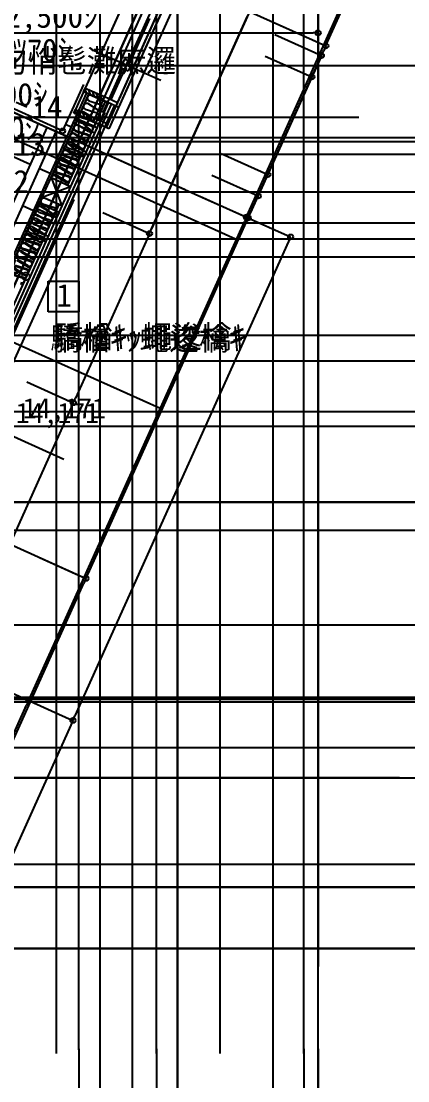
# Model space of a CAD drawing. Header units: metres. Extents: x 10908 to 27249, y 7268 to 22901.
# Drawn here: x 21270 to 23164, y 9876 to 15073 of the extents above; entities that cross this region are included whole.
import ezdxf

# ---------------------------------------------------------------- set-up
doc = ezdxf.new("R2010")
doc.units = ezdxf.units.M

msp = doc.modelspace()

# ---------------------------------------------------------------- linework, layer by layer
at = {"layer": '繝繝ｼ繧ｿ 001_1F'}
for p, q in [((22036, 7507.5), (22036, 22072.5)), ((22724.7, 7507.5), (22724.7, 22072.5)), ((18710.5, 8165), (23230.6, 18209.7)), ((22772.8, 14974.8), (23306.3, 16160.3)), ((22481.7, 15327), (21908.9, 14054.1)), ((22383.8, 14134.7), (22846.4, 15162.9)), ((21908.9, 14054.1), (22378.4, 15097.6)), ((22534.5, 15054.6), (22762.5, 14952)), ((22534.5, 15054.6), (22534.5, 15054.6)), ((22534.5, 15054.6), (22534.5, 15054.6)), ((20467.5, 14969.6), (22073, 14247.2)), ((22762.5, 14952), (22772.8, 14974.8)), ((22392.9, 14130.6), (22752.3, 14929.2)), ((22762.5, 14952), (22752.3, 14929.2)), ((22762.5, 14952), (22762.5, 14952)), ((20524.2, 14814.3), (22320.2, 14006.1)), ((15014.7, 14601.3), (22924.7, 14601.3)), ((22145.5, 14214.5), (22373.5, 14112)), ((22145.5, 14214.5), (22145.5, 14214.5)), ((22145.5, 14214.5), (22145.5, 14214.5)), ((22154.6, 14210.4), (22382.6, 14107.8)), ((22154.6, 14210.4), (22154.6, 14210.4)), ((22154.6, 14210.4), (22154.6, 14210.4)), ((21316.8, 11763.8), (22363.2, 14089.2)), ((21597.4, 12363), (22372.4, 14085)), ((21670.6, 14133.9), (21898.6, 14031.3)), ((21670.6, 14133.9), (21670.6, 14133.9)), ((21670.6, 14133.9), (21670.6, 14133.9)), ((21670.6, 14133.9), (21670.6, 14133.9)), ((21670.6, 14133.9), (21898.6, 14031.3)), ((21670.6, 14133.9), (21670.6, 14133.9)), ((22362.1, 14117.1), (22590.1, 14014.5)), ((22362.1, 14117.1), (22362.1, 14117.1)), ((22373.5, 14112), (22363.2, 14089.2)), ((22382.6, 14107.8), (22372.4, 14085)), ((22373.5, 14112), (22383.8, 14134.7)), ((22373.5, 14112), (22373.5, 14112)), ((22382.6, 14107.8), (22392.9, 14130.6)), ((22382.6, 14107.8), (22382.6, 14107.8)), ((21898.6, 14031.3), (21888.3, 14008.5)), ((21898.6, 14031.3), (21888.3, 14008.5)), ((21898.6, 14031.3), (21908.9, 14054.1)), ((21898.6, 14031.3), (21908.9, 14054.1)), ((21898.6, 14031.3), (21898.6, 14031.3)), ((20150.8, 13984.5), (21946.8, 13176.3)), ((22579.8, 13991.7), (21533.4, 11666.3)), ((21888.3, 14008.5), (21535.4, 13224.3)), ((21888.3, 14008.5), (21535.4, 13224.3)), ((22590.1, 14014.5), (22579.8, 13991.7)), ((19872.5, 13647.8), (21478, 12925.3)), ((19778.4, 13532.8), (21451.4, 13532.8)), ((21297.2, 13304.1), (21525.2, 13201.5)), ((21297.2, 13304.1), (21297.2, 13304.1)), ((21297.2, 13304.1), (21297.2, 13304.1)), ((21297.2, 13304.1), (21297.2, 13304.1)), ((21297.2, 13304.1), (21525.2, 13201.5)), ((21297.2, 13304.1), (21297.2, 13304.1)), ((21525.2, 13201.5), (21514.9, 13178.7)), ((21525.2, 13201.5), (21514.9, 13178.7)), ((21525.2, 13201.5), (21535.4, 13224.3)), ((21525.2, 13201.5), (21535.4, 13224.3)), ((21525.2, 13201.5), (21525.2, 13201.5)), ((21525.2, 13201.5), (21525.2, 13201.5)), ((21514.9, 13178.7), (21162, 12394.4)), ((21514.9, 13178.7), (21162, 12394.4)), ((21359.2, 12442.8), (21587.2, 12340.2)), ((21359.2, 12442.8), (21359.2, 12442.8)), ((21359.2, 12442.8), (21359.2, 12442.8)), ((20612.6, 10174.4), (21576.9, 12317.4)), ((21587.2, 12340.2), (21576.9, 12317.4)), ((21587.2, 12340.2), (21597.4, 12363)), ((21587.2, 12340.2), (21587.2, 12340.2)), ((26390, 12110.3), (20020, 12110.3)), ((21078.6, 11843.5), (21306.6, 11741)), ((21295.2, 11746.1), (21523.1, 11643.5)), ((21295.2, 11746.1), (21295.2, 11746.1)), ((21295.2, 11746.1), (21295.2, 11746.1)), ((21306.6, 11741), (21316.8, 11763.8)), ((20979.9, 11015), (21296.3, 11718.2)), ((21306.6, 11741), (21296.3, 11718.2)), ((21306.6, 11741), (21306.6, 11741)), ((21523.1, 11643.5), (21512.9, 11620.7)), ((21523.1, 11643.5), (21533.4, 11666.3)), ((21523.1, 11643.5), (21523.1, 11643.5)), ((21512.9, 11620.7), (20820, 10081)), ((23123.2, 11361.6), (19710.7, 11361.6)), ((26162.5, 10825), (11375, 10825)), ((21552.8, 10032.5), (21552.8, 10032.5)), ((21552.8, 10032.5), (21552.8, 9782.5)), ((21552.8, 10032.5), (21552.8, 10032.5)), ((21933.4, 10032.5), (21933.4, 10032.5)), ((21933.4, 10032.5), (21933.4, 9782.5)), ((21933.4, 10032.5), (21933.4, 10032.5)), ((22654.7, 10032.5), (22654.7, 10032.5)), ((22654.7, 10032.5), (22654.7, 9782.5)), ((22654.7, 10032.5), (22654.7, 10032.5)), ((22724.7, 10032.5), (22724.7, 9782.5)), ((22724.7, 10032.5), (22724.7, 10032.5))]:
    msp.add_line(p, q, dxfattribs=at)
for centre in [(22762.5, 14952), (22762.5, 14952), (22373.5, 14112), (22373.5, 14112), (22382.6, 14107.8), (22382.6, 14107.8), (21898.6, 14031.3), (21898.6, 14031.3), (21898.6, 14031.3), (21898.6, 14031.3), (22590.1, 14014.5), (21525.2, 13201.5), (21525.2, 13201.5), (21525.2, 13201.5), (21525.2, 13201.5), (21587.2, 12340.2), (21587.2, 12340.2), (21306.6, 11741), (21306.6, 11741), (21523.1, 11643.5), (21523.1, 11643.5)]:
    msp.add_circle(centre, 12.5, dxfattribs=at)
at = {"layer": '繝繝ｼ繧ｿ 001_2F'}
for p, q in [((22724.7, 22901.4), (22724.7, 10436.9)), ((18841.9, 8457.1), (23230.6, 18209.7)), ((22654.7, 10032.5), (22654.7, 17371.3)), ((22772.8, 14974.8), (23306.2, 16160.3)), ((20753.4, 15856.2), (22711.3, 14975.2)), ((21932.7, 10048.3), (21932.7, 15795.9)), ((21908.9, 14054.1), (22378.4, 15097.6)), ((22534.5, 15054.6), (22762.5, 14952)), ((22534.5, 15054.6), (22534.5, 15054.6)), ((22534.5, 15054.6), (22534.5, 15054.6)), ((20467.5, 14969.6), (22154.6, 14210.4)), ((22762.5, 14952), (22772.8, 14974.8)), ((22392.9, 14130.6), (22752.3, 14929.2)), ((22762.5, 14952), (22752.3, 14929.2)), ((22762.5, 14952), (22762.5, 14952)), ((21552.8, 10028.3), (21552.8, 14636.4)), ((26388.8, 14481.3), (21230.6, 14481.3)), ((22154.6, 14210.4), (22382.6, 14107.8)), ((22154.6, 14210.4), (22154.6, 14210.4)), ((22154.6, 14210.4), (22154.6, 14210.4)), ((21597.4, 12363), (22372.4, 14085)), ((21670.6, 14133.9), (21670.6, 14133.9)), ((21670.6, 14133.9), (21898.6, 14031.3)), ((21670.6, 14133.9), (21670.6, 14133.9)), ((22362.1, 14117.1), (22590.1, 14014.5)), ((22362.1, 14117.1), (22362.1, 14117.1)), ((22382.6, 14107.8), (22372.4, 14085)), ((22382.6, 14107.8), (22392.9, 14130.6)), ((22382.6, 14107.8), (22382.6, 14107.8)), ((21898.6, 14031.3), (21888.3, 14008.5)), ((21898.6, 14031.3), (21908.9, 14054.1)), ((22579.8, 13991.7), (21533.4, 11666.3)), ((21888.3, 14008.5), (21535.4, 13224.3)), ((22590.1, 14014.5), (22579.8, 13991.7)), ((21297.2, 13304.1), (21297.2, 13304.1)), ((21297.2, 13304.1), (21525.2, 13201.5)), ((21297.2, 13304.1), (21297.2, 13304.1)), ((21525.2, 13201.5), (21514.9, 13178.7)), ((21525.2, 13201.5), (21535.4, 13224.3)), ((21525.2, 13201.5), (21525.2, 13201.5)), ((19777.3, 13154.6), (21573.3, 12346.4)), ((21514.9, 13178.7), (21162, 12394.4)), ((26319.4, 12713.6), (11602.5, 12713.6)), ((21359.2, 12442.8), (21587.2, 12340.2)), ((21359.2, 12442.8), (21359.2, 12442.8)), ((21359.2, 12442.8), (21359.2, 12442.8)), ((20612.6, 10174.4), (21576.9, 12317.4)), ((21587.2, 12340.2), (21576.9, 12317.4)), ((21587.2, 12340.2), (21597.4, 12363)), ((21587.2, 12340.2), (21587.2, 12340.2)), ((21295.2, 11746.1), (21523.1, 11643.5)), ((21295.2, 11746.1), (21295.2, 11746.1)), ((21295.2, 11746.1), (21295.2, 11746.1)), ((21523.1, 11643.5), (21512.9, 11620.7)), ((21523.1, 11643.5), (21533.4, 11666.3)), ((21523.1, 11643.5), (21523.1, 11643.5)), ((21512.9, 11620.7), (20820, 10081)), ((26162.5, 10525), (11375, 10525)), ((21552.8, 10032.5), (21552.8, 10032.5)), ((21552.8, 10032.5), (21552.8, 9782.5)), ((21552.8, 10032.5), (21552.8, 10032.5)), ((21933.4, 10032.5), (21933.4, 10032.5)), ((21933.4, 10032.5), (21933.4, 9782.5)), ((21933.4, 10032.5), (21933.4, 10032.5)), ((22654.7, 10032.5), (22654.7, 10032.5)), ((22654.7, 10032.5), (22654.7, 9782.5)), ((22654.7, 10032.5), (22654.7, 10032.5)), ((22724.7, 10032.5), (22724.7, 9782.5)), ((22724.7, 10032.5), (22724.7, 10032.5))]:
    msp.add_line(p, q, dxfattribs=at)
for centre in [(22762.5, 14952), (22762.5, 14952), (22382.6, 14107.8), (22382.6, 14107.8), (21898.6, 14031.3), (21898.6, 14031.3), (22590.1, 14014.5), (21525.2, 13201.5), (21525.2, 13201.5), (21587.2, 12340.2), (21587.2, 12340.2), (21523.1, 11643.5), (21523.1, 11643.5)]:
    msp.add_circle(centre, 12.5, dxfattribs=at)
at = {"layer": '繝繝ｼ繧ｿ 001_R'}
for p, q in [((22724.7, 17085.6), (19772.5, 10525)), ((22724.7, 15265), (22724.7, 15015)), ((19659.7, 15015), (22699.7, 15015)), ((22724.7, 15015), (22699.7, 15015)), ((22724.7, 15015), (22724.7, 15015))]:
    msp.add_line(p, q, dxfattribs=at)
msp.add_circle((22724.7, 15015), 12.5, dxfattribs=at)
at = {"layer": '繧ｫ繝槭メ_2F'}
for p, q in [((21297.5, 14651), (21245, 14674.6)), ((21514, 14553.5), (21487.5, 14565.5))]:
    msp.add_line(p, q, dxfattribs=at)
at = {"layer": '蜀螢∽ｻ穂ｸ_1F'}
msp.add_line((21589.2, 14720.7), (20926, 13246.9), dxfattribs=at)
at = {"layer": '蜀螢∽ｻ穂ｸ_2F'}
for p, q in [((21542, 14615.7), (21493.5, 14508)), ((21493.5, 14508), (20724.7, 12799.6))]:
    msp.add_line(p, q, dxfattribs=at)
at = {"layer": '螟門｣∽ｻ穂ｸ_1F'}
for p, q in [((20365.1, 11670.2), (21712.8, 14665.1)), ((20379.7, 11663.6), (21727.4, 14658.5))]:
    msp.add_line(p, q, dxfattribs=at)
at = {"layer": '螟門｣∽ｻ穂ｸ_2F'}
for p, q in [((20207.6, 11320.1), (21665.5, 14560.1)), ((20222.1, 11313.5), (21680.1, 14553.5))]:
    msp.add_line(p, q, dxfattribs=at)
at = {"layer": '螢_1F'}
for p, q in [((21416.3, 14305.9), (21600.6, 14715.6)), ((21600.6, 14715.6), (21696.4, 14672.5)), ((21696.4, 14672.5), (21512.1, 14262.9)), ((21533.9, 14567.2), (21546.2, 14594.5)), ((21629.6, 14524.1), (21533.9, 14567.2)), ((21546.2, 14594.5), (21641.9, 14551.5)), ((21629.6, 14524.1), (21546.2, 14594.5)), ((21641.9, 14551.5), (21629.6, 14524.1)), ((21042.9, 13476.1), (21373.2, 14210.2)), ((21469, 14167.1), (21138.6, 13433)), ((21347.1, 14152.3), (21359.5, 14179.6)), ((21442.9, 14109.2), (21347.1, 14152.3)), ((21359.5, 14179.6), (21455.2, 14136.5)), ((21442.9, 14109.2), (21359.5, 14179.6)), ((21455.2, 14136.5), (21442.9, 14109.2))]:
    msp.add_line(p, q, dxfattribs=at)
at = {"layer": '螢_2F'}
for p, q in [((21416.3, 14305.9), (21553.4, 14610.5)), ((21553.4, 14610.5), (21649.1, 14567.5)), ((21649.1, 14567.5), (21512.1, 14262.9)), ((21480.4, 14448.3), (21492.7, 14475.7)), ((21576.1, 14405.2), (21480.4, 14448.3)), ((21492.7, 14475.7), (21588.4, 14432.6)), ((21492.7, 14475.7), (21576.1, 14405.2)), ((21588.4, 14432.6), (21576.1, 14405.2)), ((21042.9, 13476.1), (21373.2, 14210.2)), ((21469, 14167.1), (21138.6, 13433)), ((21293.7, 14033.4), (21306, 14060.8)), ((21389.4, 13990.3), (21293.7, 14033.4)), ((21306, 14060.8), (21401.7, 14017.7)), ((21306, 14060.8), (21389.4, 13990.3)), ((21401.7, 14017.7), (21389.4, 13990.3))]:
    msp.add_line(p, q, dxfattribs=at)
at = {"layer": '蟒ｺ蜈ｷ(譛ｨ陬ｽ謌ｸ)_2F'}
for p, q in [((21877, 15201.9), (21247.1, 13802.1)), ((21449.8, 14544.9), (20884.4, 14799.4)), ((21575.2, 14762.7), (21472.6, 14534.7)), ((21575.2, 14762.7), (21575.2, 14762.7)), ((21472.6, 14534.7), (21449.8, 14544.9))]:
    msp.add_line(p, q, dxfattribs=at)
msp.add_circle((21472.6, 14534.7), 12.5, dxfattribs=at)
at = {"layer": '蟒ｺ蜈ｷ(驥大ｱ樒ｪ)_1F'}
for p, q in [((21830, 15292.3), (21583.8, 14745.1)), ((21923.5, 15250.2), (21677.2, 14703)), ((21955.4, 15235.8), (21709.2, 14688.7)), ((22009.2, 15233.6), (21746.5, 14649.9)), ((21987.3, 15221.5), (21741.1, 14674.3)), ((22513, 15006.8), (22741, 14904.2)), ((22513, 15006.8), (22513, 15006.8)), ((22730.7, 14881.4), (22488.6, 14343.4)), ((22741, 14904.2), (22730.7, 14881.4)), ((21575.6, 14726.9), (21583.8, 14745.1)), ((21669, 14684.8), (21575.6, 14726.9)), ((21581.2, 14739.5), (21588.2, 14721.2)), ((21583.8, 14745.1), (21677.2, 14703)), ((21597.5, 14738.9), (21607.5, 14712.5)), ((21616.8, 14730.2), (21626.9, 14703.8)), ((21636.2, 14721.5), (21646.2, 14695.1)), ((21655.5, 14712.8), (21665.5, 14686.4)), ((21669, 14684.8), (21677.2, 14703)), ((21677.2, 14703), (21669, 14684.8)), ((21732.9, 14656.1), (21669, 14684.8)), ((21674.9, 14704.1), (21676.2, 14700.7)), ((21677.2, 14703), (21741.1, 14674.3)), ((21741.1, 14674.3), (21732.9, 14656.1)), ((21746.5, 14649.9), (21732.9, 14656.1)), ((22250.4, 14423.2), (22478.4, 14320.6)), ((22250.4, 14423.2), (22250.4, 14423.2)), ((22478.4, 14320.6), (22488.6, 14343.4)), ((22478.4, 14320.6), (22478.4, 14320.6))]:
    msp.add_line(p, q, dxfattribs=at)
for centre in [(22741, 14904.2), (22478.4, 14320.6)]:
    msp.add_circle(centre, 12.5, dxfattribs=at)
at = {"layer": '蟒ｺ蜈ｷ(驥大ｱ樒ｪ)_2F'}
for p, q in [((21782.7, 15187.2), (21536.5, 14640.1)), ((21876.2, 15145.2), (21630, 14598)), ((21961.9, 15128.5), (21699.3, 14544.9)), ((21940, 15116.4), (21693.8, 14569.3)), ((21898.8, 15085.7), (21803.4, 14873.6)), ((21953.7, 14781.3), (21616.3, 14933.1)), ((21776, 14885.9), (21757.5, 14844.9)), ((21775.8, 14836.7), (21794.2, 14877.7)), ((21775.8, 14836.7), (21794.2, 14877.7)), ((21794.2, 14877.7), (21776, 14885.9)), ((21812.5, 14869.5), (21794, 14828.5)), ((21794.2, 14877.7), (21812.5, 14869.5)), ((22465.8, 14901.8), (22693.7, 14799.2)), ((22465.8, 14901.8), (22465.8, 14901.8)), ((21766.7, 14840.8), (21671.2, 14628.8)), ((21757.5, 14844.9), (21775.8, 14836.7)), ((21794, 14828.5), (21775.8, 14836.7)), ((22683.5, 14776.4), (22441.4, 14238.4)), ((22693.7, 14799.2), (22683.5, 14776.4)), ((21528.3, 14621.8), (21536.5, 14640.1)), ((21621.8, 14579.8), (21528.3, 14621.8)), ((21534, 14634.4), (21540.9, 14616.2)), ((21536.5, 14640.1), (21630, 14598)), ((21550.2, 14633.9), (21560.2, 14607.5)), ((21569.6, 14625.2), (21579.6, 14598.7)), ((21588.9, 14616.5), (21598.9, 14590)), ((21608.3, 14607.8), (21618.3, 14581.3)), ((21643.7, 14591.9), (21662.1, 14632.9)), ((21680.4, 14624.7), (21661.9, 14583.6)), ((21662.1, 14632.9), (21680.4, 14624.7)), ((21621.8, 14579.8), (21630, 14598)), ((21630, 14598), (21621.8, 14579.8)), ((21685.6, 14551), (21621.8, 14579.8)), ((21627.6, 14599.1), (21628.9, 14595.6)), ((21630, 14598), (21693.8, 14569.3)), ((21661.9, 14583.6), (21643.7, 14591.9)), ((21693.8, 14569.3), (21685.6, 14551)), ((21699.3, 14544.9), (21685.6, 14551)), ((22203.1, 14318.2), (22431.1, 14215.6)), ((22203.1, 14318.2), (22203.1, 14318.2)), ((22431.1, 14215.6), (22441.4, 14238.4)), ((22431.1, 14215.6), (22431.1, 14215.6))]:
    msp.add_line(p, q, dxfattribs=at)
for centre in [(22693.7, 14799.2), (22431.1, 14215.6)]:
    msp.add_circle(centre, 12.5, dxfattribs=at)
at = {"layer": '譁ｭ辭ｱ譚_1F'}
for p, q in [((21600.6, 14715.6), (21546.2, 14594.5)), ((21682.7, 14678.6), (21600.6, 14715.6)), ((21647.5, 14636.9), (21595.9, 14668.4)), ((21602, 14682.1), (21659.8, 14664.3)), ((21628.2, 14557.6), (21682.7, 14678.6)), ((21629, 14595.9), (21577.4, 14627.4)), ((21583.5, 14641), (21641.3, 14623.2)), ((21533.9, 14567.2), (21416.3, 14305.9)), ((21615.9, 14530.3), (21533.9, 14567.2)), ((21546.2, 14594.5), (21628.2, 14557.6)), ((21565.1, 14600), (21622.9, 14582.2)), ((21498.4, 14269), (21615.9, 14530.3)), ((21580.7, 14488.5), (21529.1, 14520)), ((21535.2, 14533.7), (21593, 14515.9)), ((21498.3, 14451.6), (21556.1, 14433.8)), ((21562.2, 14447.5), (21510.6, 14479)), ((21516.8, 14492.6), (21574.6, 14474.9)), ((21525.3, 14365.4), (21473.7, 14396.9)), ((21479.8, 14410.6), (21537.6, 14392.8)), ((21543.8, 14406.5), (21492.1, 14437.9)), ((21506.8, 14324.4), (21455.2, 14355.9)), ((21461.4, 14369.5), (21519.2, 14351.7)), ((21416.3, 14305.9), (21498.4, 14269)), ((21488.4, 14283.4), (21436.7, 14314.8)), ((21442.9, 14328.5), (21500.7, 14310.7)), ((21373.2, 14210.2), (21359.5, 14179.6)), ((21455.3, 14173.3), (21373.2, 14210.2)), ((21347.1, 14152.3), (21172.7, 13764.7)), ((21429.2, 14115.3), (21347.1, 14152.3)), ((21359.5, 14179.6), (21441.5, 14142.7)), ((21374.6, 14176.7), (21432.4, 14158.9)), ((21441.5, 14142.7), (21455.3, 14173.3)), ((21254.8, 13727.8), (21429.2, 14115.3)), ((21394, 14073.6), (21342.4, 14105.1)), ((21348.5, 14118.8), (21406.3, 14101)), ((21311.6, 14036.7), (21369.4, 14018.9)), ((21375.5, 14032.6), (21323.9, 14064)), ((21330, 14077.7), (21387.8, 14059.9)), ((21338.6, 13950.5), (21287, 13982)), ((21293.1, 13995.6), (21350.9, 13977.9)), ((21357.1, 13991.5), (21305.4, 14023)), ((21320.1, 13909.5), (21268.5, 13940.9)), ((21274.6, 13954.6), (21332.4, 13936.8)), ((21301.7, 13868.4), (21250, 13899.9)), ((21256.2, 13913.6), (21314, 13895.8)), ((21219.3, 13831.5), (21277, 13813.7)), ((21283.2, 13827.4), (21231.6, 13858.9)), ((21237.7, 13872.5), (21295.5, 13854.8))]:
    msp.add_line(p, q, dxfattribs=at)
for centre, start, end in [((21608.2, 14695.7), 65.7723, -114.2277), ((21589.7, 14654.7), 65.7723, -114.2277), ((21653.6, 14650.6), -114.2277, 65.7723), ((21571.2, 14613.7), 65.7723, -114.2277), ((21635.2, 14609.6), -114.2277, 65.7723), ((21541.4, 14547.4), 65.7723, -114.2277), ((21616.7, 14568.5), -44.614, 65.7723), ((21522.9, 14506.3), 65.7723, -114.2277), ((21586.9, 14502.2), -114.2277, 65.7723), ((21504.5, 14465.3), 65.7723, -114.2277), ((21568.4, 14461.2), -114.2277, 65.7723), ((21467.5, 14383.2), 65.7723, -114.2277), ((21486, 14424.2), 65.7723, -114.2277), ((21549.9, 14420.1), -114.2277, 65.7723), ((21449.1, 14342.2), 65.7723, -114.2277), ((21513, 14338.1), -114.2277, 65.7723), ((21531.5, 14379.1), -114.2277, 65.7723), ((21430.6, 14301.1), 65.7723, 161.4181), ((21494.5, 14297), -114.2277, 65.7723), ((21380.7, 14190.4), 65.7723, -114.2277), ((21354.7, 14132.4), 65.7723, -114.2277), ((21426.2, 14145.2), -8.8581, 65.7723), ((21336.2, 14091.4), 65.7723, -114.2277), ((21400.2, 14087.3), -114.2277, 65.7723), ((21317.7, 14050.4), 65.7723, -114.2277), ((21381.7, 14046.3), -114.2277, 65.7723), ((21280.8, 13968.3), 65.7723, -114.2277), ((21299.3, 14009.3), 65.7723, -114.2277), ((21363.2, 14005.2), -114.2277, 65.7723), ((21326.3, 13923.1), -114.2277, 65.7723), ((21344.8, 13964.2), -114.2277, 65.7723), ((21307.8, 13882.1), -114.2277, 65.7723), ((21289.4, 13841.1), -114.2277, 65.7723), ((21270.9, 13800), -114.2277, 65.7723)]:
    msp.add_arc(centre, 15, start, end, dxfattribs=at)
at = {"layer": '譁ｭ辭ｱ譚_2F'}
for p, q in [((21553.4, 14610.5), (21492.7, 14475.7)), ((21635.4, 14573.6), (21553.4, 14610.5)), ((21600.2, 14531.9), (21548.6, 14563.4)), ((21554.7, 14577), (21612.5, 14559.3)), ((21574.8, 14438.7), (21635.4, 14573.6)), ((21581.8, 14490.9), (21530.1, 14522.3)), ((21536.3, 14536), (21594.1, 14518.2)), ((21480.4, 14448.3), (21416.3, 14305.9)), ((21562.4, 14411.4), (21480.4, 14448.3)), ((21492.7, 14475.7), (21574.8, 14438.7)), ((21563.3, 14449.8), (21511.7, 14481.3)), ((21517.8, 14495), (21575.6, 14477.2)), ((21527.2, 14369.7), (21475.6, 14401.1)), ((21481.7, 14414.8), (21539.5, 14397)), ((21498.4, 14269), (21562.4, 14411.4)), ((21508.8, 14328.6), (21457.1, 14360.1)), ((21463.3, 14373.8), (21521.1, 14356)), ((21416.3, 14305.9), (21498.4, 14269)), ((21490.3, 14287.6), (21438.7, 14319.1)), ((21444.8, 14332.7), (21502.6, 14315)), ((21373.2, 14210.2), (21306, 14060.8)), ((21455.3, 14173.3), (21373.2, 14210.2)), ((21356.1, 14135.6), (21413.9, 14117.9)), ((21420.1, 14131.5), (21368.4, 14163)), ((21374.6, 14176.7), (21432.4, 14158.9)), ((21388, 14023.8), (21455.3, 14173.3)), ((21337.7, 14094.6), (21395.4, 14076.8)), ((21401.6, 14090.5), (21350, 14122)), ((21293.7, 14033.4), (21119.3, 13645.8)), ((21375.7, 13996.5), (21293.7, 14033.4)), ((21306, 14060.8), (21388, 14023.8)), ((21383.1, 14049.5), (21331.5, 14080.9)), ((21201.3, 13608.9), (21375.7, 13996.5)), ((21340.5, 13954.7), (21288.9, 13986.2)), ((21295, 13999.9), (21352.8, 13982.1)), ((21322, 13913.7), (21270.4, 13945.2)), ((21276.6, 13958.9), (21334.4, 13941.1)), ((21239.6, 13876.8), (21297.4, 13859)), ((21303.6, 13872.7), (21251.9, 13904.1)), ((21258.1, 13917.8), (21315.9, 13900)), ((21221.2, 13835.7), (21279, 13818)), ((21285.1, 13831.6), (21233.5, 13863.1))]:
    msp.add_line(p, q, dxfattribs=at)
for centre, start, end in [((21560.9, 14590.7), 65.7723, -114.2277), ((21542.4, 14549.7), 65.7723, -114.2277), ((21606.4, 14545.6), -114.2277, 65.7723), ((21524, 14508.6), 65.7723, -114.2277), ((21587.9, 14504.5), -114.2277, 65.7723), ((21505.5, 14467.6), 65.7723, 147.6913), ((21569.4, 14463.5), -114.2277, 65.7723), ((21469.4, 14387.5), 65.7723, -114.2277), ((21487.9, 14428.5), 65.7723, -114.2277), ((21533.4, 14383.4), -114.2277, 65.7723), ((21451, 14346.4), 65.7723, -114.2277), ((21514.9, 14342.3), -114.2277, 65.7723), ((21432.5, 14305.4), 65.7723, 179.8968), ((21496.4, 14301.3), -114.2277, 65.7723), ((21380.7, 14190.4), 65.7723, -114.2277), ((21362.3, 14149.3), 65.7723, -114.2277), ((21426.2, 14145.2), -114.2277, 65.7723), ((21343.8, 14108.3), 65.7723, -114.2277), ((21407.8, 14104.2), -114.2277, 65.7723), ((21325.3, 14067.3), 65.7723, -136.6179), ((21389.3, 14063.1), -114.2277, 65.7723), ((21282.7, 13972.5), 65.7723, -114.2277), ((21301.2, 14013.6), 65.7723, -114.2277), ((21346.7, 13968.4), -114.2277, 65.7723), ((21264.2, 13931.5), 65.7723, -114.2277), ((21328.2, 13927.4), -114.2277, 65.7723), ((21309.7, 13886.4), -114.2277, 65.7723), ((21291.3, 13845.3), -114.2277, 65.7723), ((21272.8, 13804.3), -114.2277, 65.7723)]:
    msp.add_arc(centre, 15, start, end, dxfattribs=at)
at = {"layer": '譟ｱ_1F'}
for p, q in [((21373.2, 14210.2), (21416.3, 14305.9)), ((21416.3, 14305.9), (21512.1, 14262.9)), ((21416.3, 14305.9), (21469, 14167.1)), ((21373.2, 14210.2), (21512.1, 14262.9)), ((21512.1, 14262.9), (21469, 14167.1)), ((21469, 14167.1), (21373.2, 14210.2))]:
    msp.add_line(p, q, dxfattribs=at)
at = {"layer": '譟ｱ_2F'}
for p, q in [((21373.2, 14210.2), (21416.3, 14305.9)), ((21416.3, 14305.9), (21512.1, 14262.9)), ((21416.3, 14305.9), (21469, 14167.1)), ((21373.2, 14210.2), (21512.1, 14262.9)), ((21512.1, 14262.9), (21469, 14167.1)), ((21469, 14167.1), (21373.2, 14210.2))]:
    msp.add_line(p, q, dxfattribs=at)
at = {"layer": '閠仙鴨螢_1F'}
for p, q in [((21527, 14198.6), (21153.6, 13368.7)), ((21527, 14198.6), (21153.6, 13368.7)), ((21402.1, 13647.1), (21402.1, 13797.1)), ((21402.1, 13797.1), (21552.1, 13797.1)), ((21552.1, 13797.1), (21552.1, 13647.1)), ((21552.1, 13647.1), (21402.1, 13647.1))]:
    msp.add_line(p, q, dxfattribs=at)
at = {"layer": '閠仙鴨螢_2F'}
for p, q in [((21527, 14198.6), (21153.6, 13368.7)), ((21527, 14198.6), (21153.6, 13368.7)), ((21402.1, 13647.1), (21402.1, 13797.1)), ((21402.1, 13797.1), (21552.1, 13797.1)), ((21552.1, 13797.1), (21552.1, 13647.1)), ((21552.1, 13647.1), (21402.1, 13647.1))]:
    msp.add_line(p, q, dxfattribs=at)
at = {"layer": '騾壹ｊ闃ｯ_1F'}
for p, q in [((21442.7, 10010), (21442.7, 22205)), ((21656.9, 9325), (21656.9, 22205)), ((21814.7, 9325), (21814.7, 22205)), ((21932.7, 10010), (21932.7, 22205)), ((22036, 9325), (22036, 22205)), ((22038, 9325), (22038, 22205)), ((22245.3, 10010), (22245.3, 22205)), ((22504.7, 9325), (22504.7, 22205)), ((22654.7, 10010), (22654.7, 22205)), ((22724.7, 9325), (22724.7, 22205)), ((19544.8, 10019.1), (22036, 15555)), ((13514.7, 14854.8), (24358.1, 14854.8)), ((13514.7, 14503.1), (24358.1, 14503.1)), ((13801.7, 14421.3), (24358.1, 14421.3)), ((13801.7, 14236.5), (24358.1, 14236.5)), ((13801.7, 14083.1), (24358.1, 14083.1)), ((13953.4, 14005.5), (24358.1, 14005.5)), ((13801.7, 13916.9), (24358.1, 13916.9)), ((13801.7, 13532.8), (24358.1, 13532.8)), ((13801.7, 13406.7), (24358.1, 13406.7)), ((13801.7, 13158.8), (24358.1, 13158.8)), ((13801.7, 13087), (24358.1, 13087)), ((13801.7, 12713.6), (24358.1, 12713.6)), ((13801.7, 12576.8), (24358.1, 12576.8)), ((13801.7, 11747), (24358.1, 11747)), ((13953.4, 11758), (24358.1, 11758)), ((13514.7, 11735), (24358.1, 11735)), ((13514.7, 11510), (24358.1, 11510)), ((13514.7, 11361.6), (24358.1, 11361.6)), ((13514.7, 10939.3), (24358.1, 10939.3)), ((13514.7, 10825), (24358.1, 10825)), ((13514.7, 10525), (24358.1, 10525))]:
    msp.add_line(p, q, dxfattribs=at)
at = {"layer": '騾壹ｊ闃ｯ_2F'}
for p, q in [((21442.7, 10010), (21442.7, 22205)), ((21656.9, 9325), (21656.9, 22205)), ((21814.7, 9325), (21814.7, 22205)), ((21932.7, 10010), (21932.7, 22205)), ((22036, 9325), (22036, 22205)), ((22038, 9325), (22038, 22205)), ((22245.3, 10010), (22245.3, 22205)), ((22504.7, 9325), (22504.7, 22205)), ((22654.7, 10010), (22654.7, 22205)), ((22724.7, 9325), (22724.7, 22205)), ((19544.8, 10019.1), (22036, 15555)), ((13514.7, 14854.8), (24358.1, 14854.8)), ((13514.7, 14503.1), (24358.1, 14503.1)), ((13801.7, 14421.3), (24358.1, 14421.3)), ((13801.7, 14236.5), (24358.1, 14236.5)), ((13801.7, 14083.1), (24358.1, 14083.1)), ((13953.4, 14005.5), (24358.1, 14005.5)), ((13801.7, 13916.9), (24358.1, 13916.9)), ((13801.7, 13532.8), (24358.1, 13532.8)), ((13801.7, 13406.7), (24358.1, 13406.7)), ((13801.7, 13158.8), (24358.1, 13158.8)), ((13801.7, 13087), (24358.1, 13087)), ((13801.7, 12713.6), (24358.1, 12713.6)), ((13801.7, 12576.8), (24358.1, 12576.8)), ((13801.7, 11747), (24358.1, 11747)), ((13953.4, 11758), (24358.1, 11758)), ((13514.7, 11735), (24358.1, 11735)), ((13514.7, 11510), (24358.1, 11510)), ((13514.7, 11361.6), (24358.1, 11361.6)), ((13514.7, 10939.3), (24358.1, 10939.3)), ((13514.7, 10825), (24358.1, 10825)), ((13514.7, 10525), (24358.1, 10525))]:
    msp.add_line(p, q, dxfattribs=at)
at = {"layer": '騾壹ｊ闃ｯ_R'}
for p, q in [((21442.7, 10010), (21442.7, 22205)), ((21656.9, 9325), (21656.9, 22205)), ((21814.7, 9325), (21814.7, 22205)), ((21932.7, 10010), (21932.7, 22205)), ((22036, 9325), (22036, 22205)), ((22038, 9325), (22038, 22205)), ((22245.3, 10010), (22245.3, 22205)), ((22504.7, 9325), (22504.7, 22205)), ((22654.7, 10010), (22654.7, 22205)), ((22724.7, 9325), (22724.7, 22205)), ((19544.8, 10019.1), (22036, 15555)), ((13514.7, 14854.8), (24358.1, 14854.8)), ((13514.7, 14503.1), (24358.1, 14503.1)), ((13801.7, 14421.3), (24358.1, 14421.3)), ((13801.7, 14236.5), (24358.1, 14236.5)), ((13801.7, 14083.1), (24358.1, 14083.1)), ((13953.4, 14005.5), (24358.1, 14005.5)), ((13801.7, 13916.9), (24358.1, 13916.9)), ((13801.7, 13532.8), (24358.1, 13532.8)), ((13801.7, 13406.7), (24358.1, 13406.7)), ((13801.7, 13158.8), (24358.1, 13158.8)), ((13801.7, 13087), (24358.1, 13087)), ((13801.7, 12713.6), (24358.1, 12713.6)), ((13801.7, 12576.8), (24358.1, 12576.8)), ((13801.7, 11747), (24358.1, 11747)), ((13953.4, 11758), (24358.1, 11758)), ((13514.7, 11735), (24358.1, 11735)), ((13514.7, 11510), (24358.1, 11510)), ((13514.7, 11361.6), (24358.1, 11361.6)), ((13514.7, 10939.3), (24358.1, 10939.3)), ((13514.7, 10825), (24358.1, 10825)), ((13514.7, 10525), (24358.1, 10525))]:
    msp.add_line(p, q, dxfattribs=at)
at = {"layer": '驛ｨ螻_1F'}
msp.add_line((19069.8, 8614.6), (24901.7, 21530), dxfattribs=at)
at = {"layer": '驛ｨ螻_2F'}
msp.add_line((19069.8, 8614.6), (24901.7, 21530), dxfattribs=at)
at = {"layer": '髫取ｮｵ_雕雁\uf8f0ｴ_2F'}
for p, q in [((21395.5, 14552.1), (20795.9, 14821.9)), ((21313.4, 14369.7), (20713.8, 14639.5)), ((21395.5, 14552.1), (20626.7, 12843.7)), ((21441.1, 14531.5), (21395.5, 14552.1)), ((20672.3, 12823.2), (21441.1, 14531.5)), ((21493.5, 14508), (21441.1, 14531.5)), ((21411.4, 14325.6), (21359, 14349.2)), ((21329.4, 14143.2), (21276.9, 14166.8))]:
    msp.add_line(p, q, dxfattribs=at)

# ---------------------------------------------------------------- texts
at = {"layer": '繝繝ｼ繧ｿ 001_1F'}
msp.add_text('蟆譚･螢∵彫蜴ｻ縲\x80譟ｱ辟｡', height=112, dxfattribs=at).set_placement((19642.2, 13807.6))
at = {"layer": '閠仙鴨螢_1F'}
msp.add_text('1', height=112, dxfattribs=at).set_placement((21442.1, 13672.6))
at = {"layer": '閠仙鴨螢_2F'}
msp.add_text('1', height=112, dxfattribs=at).set_placement((21442.1, 13672.6))
at = {"layer": '驛ｨ螻_1F'}
for s, height, p in [('髫取ｮｵ荳句悄髢灘庶邏', 112, (20572.2, 14822.6)), ('ｼCH 2,500ｼ', 112, (20645, 14657.6)), ('ｼFL -350ｼ', 112, (20681.5, 14492.6)), ('驕楢ｷｯ蠅逡檎ｷ', 112, (21427.3, 13469.5)), ('14,171', 100, (21277.3, 13124.3))]:
    msp.add_text(s, height=height, dxfattribs=at).set_placement(p)
at = {"layer": '驛ｨ螻_2F'}
for s, height, p in [('ｼCH 2,500ｼ', 112, (20890.8, 15040.6)), ('ｼFLﾂｱ0ｼ', 112, (21000.1, 14875.6)), ('ｼCH 2,500ｼ', 112, (20303.2, 13652.1)), ('驕楢ｷｯ蠅逡檎ｷ', 112, (21412.6, 13459.6)), ('14,171', 100, (21243.4, 13101.7))]:
    msp.add_text(s, height=height, dxfattribs=at).set_placement(p)
at = {"layer": '髫取ｮｵ_雕雁\uf8f0ｴ_2F'}
for s, p in [('14', (21319.7, 14596)), ('13', (21237.6, 14413.6)), ('12', (21155.6, 14231.2))]:
    msp.add_text(s, height=112, dxfattribs=at).set_placement(p)

doc.saveas('drawing.dxf')
